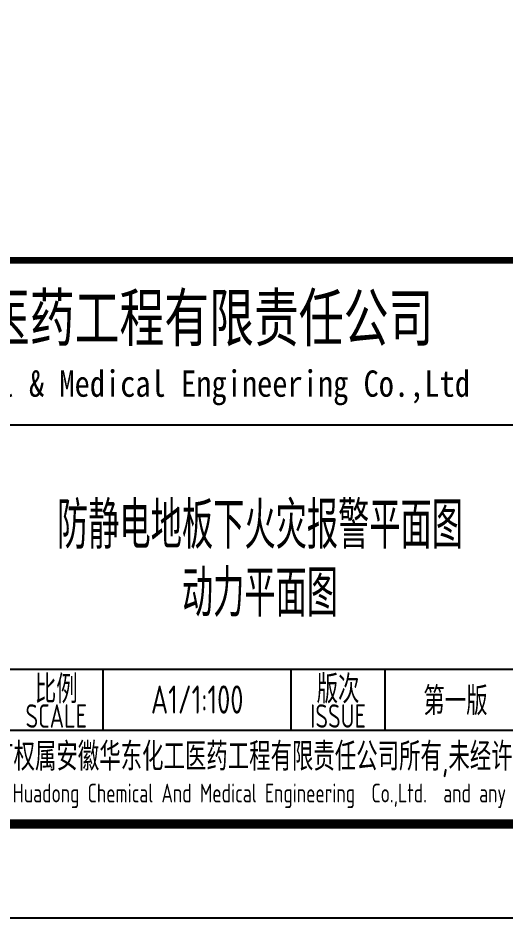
# Model space of a CAD drawing. Extents: x 5279878 to 5976284, y -275259 to -27697.
# Drawn here: x 5930035 to 5935220, y -251520 to -241940 of the extents above; entities that cross this region are included whole.
import ezdxf
from ezdxf.enums import TextEntityAlignment as Align

# ---------------------------------------------------------------- set-up
doc = ezdxf.new("R2010")
doc.units = 0
doc.header["$LTSCALE"] = 1000
doc.header["$MEASUREMENT"] = 0
doc.layers.get('0').update_dxf_attribs({"linetype": 'CONTINUOUS'})
doc.layers.add('PUB_TITLE', color=4, linetype='CONTINUOUS')
doc.styles.add('AHD', font='sceie.shx', dxfattribs={"width": 0.7, "bigfont": 'sceic.shx'})
doc.styles.add('ECEC_TQ_S', font='')
doc.styles.get('ECEC_TQ_S').set_extended_font_data('SimSun')

msp = doc.modelspace()

# ---------------------------------------------------------------- linework, layer by layer
for p, q in [((5924443.1, -246269.8), (5942443.1, -246269.8)), ((5924443.1, -248869.8), (5942443.1, -248869.8)), ((5930943.1, -249519.8), (5930943.1, -248869.8)), ((5932943.1, -249519.8), (5932943.1, -248869.8)), ((5933943.1, -249519.8), (5933943.1, -248869.8)), ((5924443.1, -249519.8), (5942443.1, -249519.8)), ((5924443.1, -250519.8), (5942443.1, -250519.8))]:
    msp.add_line(p, q)
msp.add_lwpolyline([(5942443.1, -244519.8, 70, 70, 0), (5924443.1, -244519.8, 70, 70, 0), (5924443.1, -250519.8, 0, 0, 0)], format="xyseb")
at = {"layer": 'PUB_TITLE', "color": 4}
msp.add_lwpolyline([(5859343.1, -251519.8), (5943443.1, -251519.8), (5943443.1, -192119.8), (5859343.1, -192119.8)], close=True, dxfattribs=at)
at = {"layer": 'PUB_TITLE', "color": 4, "const_width": 100}
msp.add_lwpolyline([(5861843.1, -250519.8), (5942443.1, -250519.8), (5942443.1, -193119.8), (5861843.1, -193119.8)], close=True, dxfattribs=at)

# ---------------------------------------------------------------- texts
for s, height, style, width, p in [('安徽华东化工医药工程有限责任公司', 500, 'ECEC_TQ_S', 0.7, (5930638, -245119.8)), ('安徽华东化工医药工程有限责任公司', 500, 'ECEC_TQ_S', 0.7, (5930638, -245119.8)), ('Anhui Huadong Chemical & Medical Engineering Co.,Ltd', 280, 'ECEC_TQ_S', 0.85, (5930638, -245869.8)), ('Anhui Huadong Chemical & Medical Engineering Co.,Ltd', 280, 'ECEC_TQ_S', 0.85, (5930638, -245869.8)), ('防静电地板下火灾报警平面图', 500, 'AHD', 0.7, (5932612, -247312.2)), ('动力平面图', 500, 'AHD', 0.7, (5932612, -248038.5)), ('比例', 300, 'AHD', 0.8, (5930443.1, -249069.8)), ('比例', 300, 'AHD', 0.8, (5930443.1, -249069.8)), ('版次', 300, 'AHD', 0.8, (5933443.1, -249069.8)), ('版次', 300, 'AHD', 0.8, (5933443.1, -249069.8)), ('SCALE', 250, 'AHD', 0.8, (5930443.1, -249369.8)), ('SCALE', 250, 'AHD', 0.8, (5930443.1, -249369.8)), ('ISSUE', 250, 'AHD', 0.8, (5933443.1, -249369.8)), ('ISSUE', 250, 'AHD', 0.8, (5933443.1, -249369.8)), ('本文件专有权属安徽华东化工医药工程有限责任公司所有,未经许可不得复制或转让给第三方', 300, 'AHD', 0.8, (5933443.1, -249819.8)), ('本文件专有权属安徽华东化工医药工程有限责任公司所有,未经许可不得复制或转让给第三方', 300, 'AHD', 0.8, (5933443.1, -249819.8)), ('The proprietary right of this document belongs to Anhui Huadong Chemical And Medical Engineering  Co.,Ltd.  and any replication or transfer to the 3rd. side is forbidden without its permission. ', 200, 'AHD', 0.8, (5933443.1, -250219.8)), ('The proprietary right of this document belongs to Anhui Huadong Chemical And Medical Engineering  Co.,Ltd.  and any replication or transfer to the 3rd. side is forbidden without its permission. ', 200, 'AHD', 0.8, (5933443.1, -250219.8))]:
    msp.add_text(s, height=height, dxfattribs=dict(style=style, width=width)).set_placement(p, align=Align.MIDDLE)
at = {"style": 'AHD', "width": 0.8}
for tag, text, p in [('A1/1:100', '1:100', (5931943.1, -249194.8)), ('第一版', '0', (5934693.1, -249194.8))]:
    msp.add_attdef(tag, text=text, height=300, dxfattribs=at).set_placement(p, align=Align.MIDDLE)

doc.saveas('drawing.dxf')
